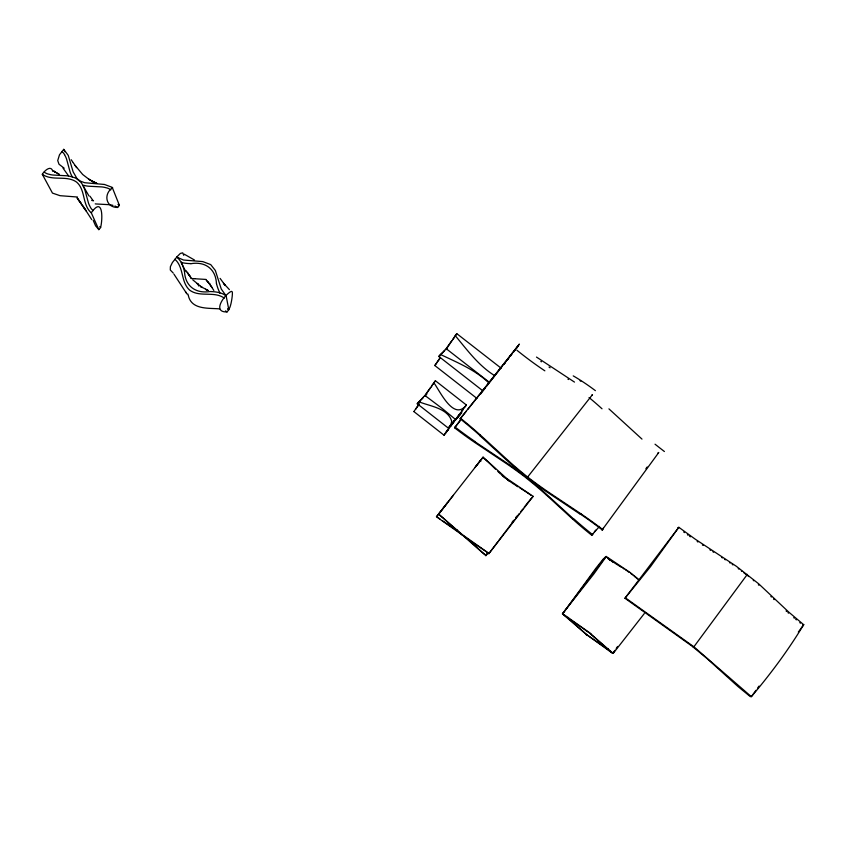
<?xml version="1.0" encoding="UTF-8"?>
<svg xmlns="http://www.w3.org/2000/svg" width="846" height="846" viewBox="0 0 846 846"><rect width="100%" height="100%" fill="white"/><g stroke="black" fill="none" stroke-linecap="round" stroke-linejoin="round"><path stroke-width="1.27" d="M100.589 227.5C102.747 219.548 103.307 195.521 91.283 212.801L98.834 229.647L100.632 227.532L99.722 226.707M227.828 308.885C230.175 312.237 233.062 294.26 232.269 291.838L231.318 291.341C224.391 294.577 211.606 312.512 227.056 311.92L228.822 309.773L226.146 295.878L221.24 288.983L215.349 270.477L210.707 264.597L202.807 261.615L183.54 260.029L176.761 257.11L172.404 262.524L170.374 266.712L170.3 270.011L173.208 273.025M219.791 293.171L219.463 292.018A42.723 41.666 -2 0 1 216.523 283.706M447.206 430.212L444.034 435.214L413.874 411.568M476.901 398.403L434.812 365.525L440.449 357.319M455.656 335.492L456.798 333.652L501.096 368.158M435.415 380.753L433.839 382.741C439.92 390.979 453.763 421.594 466.389 405.012L435.415 380.753L432.962 384.433M413.895 411.537L419.182 403.933M456.777 333.694L455.233 335.619C467.045 349.821 478.35 365.324 494.17 375.338M446.265 349.165L451.373 341.583M446.614 348.489L446.18 349.303A16.603 0.772 -52 0 1 445.863 349.832M415.587 409.305L416.962 407.286A28.352 1.11 -52 0 1 417.617 406.355L419.204 404.145M433.649 383.09L432.327 385.046M607.946 648.48L607.534 649.146L608.665 650.109A19.543 2.136 37.5 0 0 610.653 651.769L613.191 653.398L644.303 613.572M454.281 421.319L452.938 423.212M455.878 419.383L459.399 414.455M444.055 435.182L448.623 429.091M466.379 405.033L465.078 406.863M457.591 530.093L457.168 530.749L454.651 528.972A38.123 4.135 38.1 0 0 452.927 527.777L443.801 521.686A33.163 3.701 38.2 0 1 442.342 520.692L442.342 520.692M603.357 528.084L602.014 530.104L658.78 452.483L657.85 453.075M455.582 335.608L453.477 338.633M455.645 419.627L455.169 420.462A34.126 0.666 -52 0 0 455.677 419.859L456.174 419.288M798.307 632.099L803.7 624.697L788.937 612.261L758.693 583.814L736.358 566.291L695.264 539.188L678.82 527.291L650.574 566.566L624.951 598.259L692.356 646.386L706.875 658.442L738.093 686.624L750.296 696.618L751.354 696.66A115.553 21.002 -52.3 0 0 779.906 660.44A115.585 21.013 -52.3 0 0 803.626 624.75M453.625 338.104L454.482 336.845A12.415 0.582 -52 0 0 455.032 335.989M445.768 432.962L447.206 430.984A28.394 0.539 -52 0 1 447.883 430.075L447.978 429.958M464.602 407.328L463.798 408.449M615.063 650.288L612.726 653.429L614.122 651.441M616.216 648.448L617.612 646.45M452.769 339.341L452.864 339.214A29.346 1.385 -52 0 0 453.551 338.22M432.211 385.216L432.253 385.152A29.515 1.206 -52 0 1 431.534 386.167M438.693 360.058L438.609 360.185A28.214 1.28 -52 0 0 437.942 361.136L437.075 362.405A12.056 0.55 -52 0 0 436.525 363.251M438.788 359.931L440.311 357.773M451.711 340.832L447.904 346.173A33.639 1.544 -52.1 0 0 447.1 347.325L446.18 348.679L489.443 382.36M453.065 339.214L451.584 341.287M428.467 390.683L425.02 395.854A16.687 0.666 -52 0 1 424.713 396.351M428.668 390.408L430.952 387.235M432.179 385.522L431.153 386.95M430.603 387.479L426.648 392.967A33.808 1.343 -52 0 0 425.855 394.088L424.904 395.463L440.555 407.243A43.685 6.652 38.3 0 1 443.706 409.728L455.56 419.489L456.565 418.125A33.851 0.656 -52 0 1 457.379 417.025L463.418 409.094M562.548 613.921L596.081 568.004L603.304 558.942L606.307 556.499L593.839 573.979L562.41 613.815L586.299 634.352M755.975 690.315L751.354 696.66L693.9 646.788L625.712 598.069M757.508 688.2L759.052 686.074M452.599 423.656L452.684 423.55A34.337 0.677 -52 0 0 453.604 422.45M462.318 410.447L462.413 410.321A29.547 0.592 -52 0 0 463.111 409.379M452.8 423.529L447.471 430.508M461.652 411.346L462.128 410.701M450.802 426.077L451.404 425.274M624.951 598.259L678.82 527.291M475.886 466.358L483.108 457.157L506.574 478.402L533.128 496.348L488.808 553.707L498.072 541.451M562.474 613.868L605.683 556.594L606.296 557.08M480.359 460.658L474.934 467.5M498.759 540.552L503.243 534.64M503.93 533.731L506.701 530.082M645.879 468.726L647.19 466.992M507.389 529.173L514.728 519.539M515.531 518.492L519.37 513.49M460.436 420.092L454.63 427.78L460.499 420.251M462.339 535.021L485.868 555.663L487.518 552.713A14.054 1.544 38 0 0 485.456 551.148L482.992 549.435A32.772 3.574 38 0 0 481.49 548.409L472.163 542.17A39.498 4.442 38.1 0 1 470.418 540.975L468.578 539.685M520.808 511.608L522.733 509.112M515.531 517.868L516.843 516.176M480.422 394.247L485.794 387.32M462.476 535.127L460.351 533.424A19.162 2.136 38.1 0 1 458.331 531.732L454.884 528.739A39.55 4.442 38 0 1 453.35 527.365L445.366 519.973A32.571 3.574 38.2 0 0 444.055 518.788L441.855 516.864A13.98 1.544 38.2 0 0 439.952 515.225L438.63 514.199L453.276 495.365M512.105 522.278L513.564 520.396M524.139 507.314L528.697 501.488M486.471 386.453L489.189 382.974M489.866 382.106L495.978 374.27M504.301 363.97L505.612 362.289M507.579 359.762L508.901 358.07M510.212 356.388L511.523 354.696M513.49 352.169L515.468 349.631M516.123 348.795L517.995 346.247L516.049 348.711M462.297 534.989L436.473 516.769L483.108 457.157M496.655 373.403L499.373 369.935M500.049 369.068L502.08 366.477M447.238 502.989L436.473 516.769M461.683 412.774L457.591 417.015M504.11 363.896L505.453 362.183M506.796 360.47L508.139 358.767M485.868 555.663L488.502 552.48M510.138 356.229L512.116 353.702M514.093 351.196L515.404 349.535M593.067 533.498L591.745 535.169L599.528 526.381M594.389 531.817L595.711 530.146M434.812 365.525L436.346 363.6M487.243 385.057L489.125 382.678M489.76 381.884L519.402 344.1L460.044 418.982L466.252 411.293M485.371 387.405L480.496 393.527M112.655 187.685C103.275 193.808 105.56 207.534 117.626 207.482L119.413 205.377L112.211 187.347L104.47 184.46L84.695 182.725L80.275 181.097L77.018 178.601L73.137 171.844L68.23 155.378L63.767 149.34L59.506 154.765L57.718 160.571L59.019 164.24L64.18 168.206M479.894 394.289L467.88 409.284M529.247 500.8L533.128 496.348M480.274 460.594L480.771 461.504M452.451 423.116L454.471 420.726A34.062 0.666 -52 0 1 454.989 420.124L455.423 419.637M451.003 425.009L454.313 421.181M458.352 416.539L461.694 412.668M456.914 418.41L458.056 416.888M438.63 514.199L462.318 534.598M450.696 425.369L450.03 425.929M457.771 417.226L459.071 415.862A28.478 0.55 -52 0 1 459.494 415.354L459.991 414.804M450.104 426.056L448.295 428.118M457.633 417.395L455.92 419.341M451.309 424.459L451.003 424.829A29.451 0.582 -52 0 1 450.548 425.348L450.453 425.464M77.525 197.033L60.024 195.68L52.463 193.1L42.3 174.287C44.235 170.945 51.109 164.494 52.854 171.431M420.176 400.867L421.742 399.143M421.53 399.058L423.73 396.658A34.02 1.354 -51.9 0 1 424.28 396.087L424.745 395.621M568.533 617.443L568.004 618.024L566.714 617.083A19.384 2.136 37.7 0 1 564.536 615.454L564.028 614.672M421.139 399.481L420.081 400.623A29.42 1.195 -52 0 1 419.605 401.12L419.045 401.66M419.859 401.216L417.247 403.859M468.42 538.616L467.891 539.188L466.632 538.278A19.151 2.136 38.1 0 1 464.507 536.692L463.767 536.131M422.038 398.826L422.577 398.255M442.966 351.968L445.007 349.832A33.829 1.565 -52 0 1 445.535 349.303M441.993 353.385L441.379 354.04M426.818 394.067L426.299 394.617M442.151 353.226L443.716 351.587M441.231 354.21L440.639 354.834M442.373 352.602L441.57 353.448A29.272 1.375 -52.1 0 1 441.052 353.956L440.607 354.368M440.354 355.13L439.709 355.775M422.82 398.001L423.423 397.409M443.843 351.46L444.573 350.783M425.898 395.008L425.358 395.494M591.766 395.336L592.486 394.638L527.195 477.588L510.085 463.291L480.052 435.796M447.132 348.478L446.582 348.954M439.476 355.997L438.788 356.568M573.176 518.598L539.41 487.856L527.079 477.694L526.487 478.223A70.07 10.395 37.9 0 1 545.945 494.635M746.278 574.656L747.325 574.402L693.9 646.788L692.959 646.862M802.537 624.824L803.7 624.697M190.921 263.698C205.155 261.203 215.899 269.007 216.439 283.727M194.876 278.736L206.075 279.444M111.238 204.986L110.995 204.944A31.989 30.837 -11.7 0 0 109.028 204.669L96.084 203.971A37.414 35.87 -8.8 0 1 95.228 203.865M219.643 308.885C208.528 307.87 191.482 310.017 188.33 295.529M93.515 200.84L91.675 200.407M112.063 205.144L112.994 205.367M181.964 262.567L180.251 260.97A19.13 18.559 -10 0 0 178.612 258.855L176.698 257.057L180.367 253.419L182.715 252.848L183.741 255.312M207.746 290.273L200.333 286.339L202.183 287.545L192.761 279.846M96.507 183.191L92.193 181.435L96.867 183.413L88.893 179.331L89.369 179.616L82.686 174.498L75.157 165.488M194.495 260.029L184.206 254.16M58.818 174.054L53.531 171.008L55.72 172.478L54.07 171.315M56.915 173.102L59.262 174.361M225.491 310.884L227.056 311.92M88.893 179.331L92.574 181.456M117.975 204.425L119.413 205.377M116.568 206.773L117.626 207.482M519.888 487.994L520.861 488.597M521.633 489.083L522.204 489.432M522.394 489.559L523.537 490.268M567.952 379.167L568.523 379.526M620.509 566.746L621.324 567.264M518.069 486.862L517.244 486.344M620.097 566.492L618.838 565.699M524.097 490.627L525.419 491.473A32.56 4.738 37.7 0 1 526.931 492.457L527.407 492.774M622.942 568.269L624.126 569.03M574.487 382.096L536.491 357.075M516.821 486.069L515.965 485.53A39.233 5.89 37.9 0 1 514.876 484.811M709.931 549.847L710.672 550.334M712.903 551.761L713.643 552.237M721.712 557.44L722.442 557.916M625.712 570.045L626.505 570.564M702.37 544.94L703.142 545.448M724.631 559.343L725.35 559.83M227.817 309.054L228.758 309.721M514.199 484.367L513.057 483.605M549.012 367.069L550.101 367.788M627.298 571.092L627.891 571.484M527.502 492.837L528.729 493.673M697.167 541.482L697.908 541.99M575.492 623.195L589.567 633.041M729.485 562.579L730.172 563.034M512.94 483.521L512.264 483.066M628.081 571.621L629.064 572.287M581.128 513.924L548.959 492.457A75.96 12.204 37.8 0 1 527.756 477.133M580.409 514.347L545.427 490.955L527.195 477.588M500.42 473.897L498.749 472.258M732.224 564.43L732.911 564.906M475.431 442.046L509.525 464.845L527.079 477.694M511.65 482.643L510.392 481.765A19.024 2.824 37.9 0 1 508.256 480.211L507.135 479.386M611.203 560.665L612.007 561.215A43.749 6.504 37.4 0 0 618.394 565.403M529.205 493.99L529.395 494.127A13.959 2.052 37.8 0 1 531.045 495.312M610.96 560.496L610.072 559.862A19.257 2.834 37.3 0 1 607.872 558.265M540.848 361.443L541.398 361.824M689.596 536.269L690.357 536.808M468.451 539.589L467.933 539.219L470.165 541.186A38.081 4.135 38.1 0 1 471.687 542.561L479.523 549.826A33.364 3.701 37.9 0 0 480.814 550.979L482.96 552.861A14.054 1.544 38 0 0 484.853 554.447L484.895 554.479M687.407 534.714L688.136 535.232M502.873 476.161L505.94 478.445L504.121 476.964A19.035 2.824 37.9 0 1 502.122 475.283M630.608 573.366L632.618 574.857M738.22 568.628L738.844 569.083M440.068 519.074L439.983 519.01A13.98 1.544 38.2 0 1 437.974 517.53L437.72 517.34M683.758 532.049L684.488 532.589M453.742 420.462L454.598 421.097M741.36 570.923L741.984 571.388M110.805 189.853L109.42 188.965A14.086 13.536 -10.1 0 0 107.04 187.971L103.921 187.22A33.206 31.947 -11.2 0 0 101.89 186.934L88.46 186.205A38.81 37.139 -8.4 0 1 86.059 185.877L82.76 185.115L81.935 183.772A19.12 18.326 -11.6 0 0 80.317 181.668L76.309 178.506A19.12 18.337 -11.6 0 0 73.771 177.364L72.301 177.248M564.367 614.926L590.825 633.612M586.913 634.828L599.973 643.901A42.712 4.526 37.5 0 1 606.783 648.596L607.534 649.146L606.92 648.607A44.51 4.907 37.4 0 1 601.601 643.743L590.413 633.707M743.835 572.784L744.448 573.25M564.06 615.095L562.907 613.805M586.648 634.616L612.652 653.376M586.616 634.997L586.384 634.415M506.299 478.72L506.976 479.248M487.92 553.02L488.777 553.675M44.214 172.14L45.557 173.007A14.086 13.451 -10.8 0 0 47.936 174.001L51.046 174.752A33.047 31.535 -9.9 0 0 53.087 175.037L66.538 175.767A39.17 37.584 -12.7 0 1 68.928 176.105L72.238 176.856L70.821 173.906A38.821 37.203 -8.1 0 1 70.007 171.717L66.633 159.27A33.195 31.693 -11.9 0 0 65.946 157.419L64.582 154.649M586.278 634.733L585.612 634.225M745.062 573.715L745.675 574.18M224.306 298.109C214.123 290.791 199.751 297.676 189.663 290.136C180.61 282.109 184.1 267.146 174.858 259.267M42.3 174.287C52.378 181.478 66.485 174.879 76.563 182.07C85.784 189.916 82.062 204.965 91.283 212.801M563.299 614.513L562.685 614.027M677.953 527.64L678.672 528.2M506.363 478.773L506.923 479.217M482.326 390.408L438.746 356.378L440.322 354.4C457.02 362.426 474.86 369.639 488.48 382.582M606.138 556.414L629.953 572.361L639.417 580.007M226.146 295.878L223.926 294.44A19.13 18.675 -8.4 0 0 221.451 293.329L219.008 292.568A43.135 42.173 -10.6 0 0 210.041 291.532C195.838 293.837 185.01 286.191 184.513 271.386M585.961 634.088L574.053 623.491M482.833 457.485L484.134 458.532A13.885 2.052 38.1 0 1 485.615 459.79M605.747 556.647L606.339 557.112M489.094 553.517L462.54 534.767M61.906 151.497L63.09 152.618A14.086 13.451 -10.8 0 1 64.571 154.649M613.191 653.398L590.074 633.443M93.155 210.612L92.034 209.565A14.086 13.536 -10.1 0 1 90.469 207.429L89.084 204.647A33.057 31.788 -8.8 0 1 88.396 202.776L84.991 190.265A39.17 37.52 -12.9 0 0 84.177 188.076L83.024 185.602L88.904 195.891M98.834 229.647L95.598 225.85L93.197 220.351M748.065 576.063L748.657 576.538M799.777 622.624L800.464 623.174M634.056 575.978L634.817 576.602M507.24 479.481L509.112 481.036M641.977 439.095L608.93 408.872M795.695 619.293L796.372 619.854M634.976 576.739L637.609 579.045M607.819 558.328L608.422 558.846M793.717 617.643L794.373 618.193M753.268 580.335L753.828 580.811M608.623 559.016L609.406 559.692M501.837 475.029L501.266 474.532M486.038 460.15L486.619 460.679M609.606 559.862L610.347 560.528M611.288 560.718L611.891 561.268M229.403 289.639L223.46 283.177L225.3 285.578L220.108 278.397M758.333 584.734L758.894 585.231M787.922 612.599L788.546 613.16M480.517 435.182L508.065 460.446M546.008 494.667L572.52 518.989M486.873 460.901L487.539 461.493M786.082 610.939L786.685 611.489M487.698 461.652L488.195 462.096A32.36 4.727 38.1 0 1 489.316 463.153M489.474 463.301L495.492 469.17M770.865 596.472L771.415 597.001M773.572 599.095L774.122 599.624M206.107 280.026L210.115 284.573L208.137 282.109M206.953 280.861L207.873 281.792M77.049 197.975L86.123 210.866L77.388 198.281L81.036 203.061M173.927 274.125L186.966 293.985M63.038 168.174L68.494 175.778M191.598 278.493L185.993 270.593M89.972 196.209L92.912 200.386M187.484 272.803L190.413 276.98L187.23 272.433M72.661 161.882L71.201 159.735M73.01 162.379L76.605 167.624M211.923 287.323L209.343 283.611L213.827 290.421M83.12 206.223L91.728 219.6M185.655 291.891L186.226 292.801M181.509 263.117L181.139 262.429L184.682 269.451M63.767 149.34L64.867 151.794M198.44 284.859L198.123 284.108L198.609 285.959M184.851 269.842L185.295 271.143M188.161 295.021L187.844 294.017M425.136 396.214A34.073 1.364 -52 0 1 424.999 396.362M181.594 263.085A43.135 41.824 -12 0 1 184.428 271.407M194.876 278.651A41.168 39.91 -5.9 0 1 190.9 278.45M190.921 263.614A42.712 41.338 -5.5 0 1 181.943 262.651M114.961 206.001A13.578 13.071 -10.5 0 1 115.468 206.213M575.46 623.164A44.045 4.907 37.7 0 1 568.745 618.563M568.671 618.585A42.3 4.537 37.7 0 1 574 623.46M612.134 561.469A42.025 6.017 37.4 0 1 612.906 562.178M498.548 472.079A39.286 5.89 37.9 0 1 497.797 471.37M589.049 397.535A76.214 16.55 39 0 1 602.003 408.777M573.239 375.878A76.256 25.486 37.3 0 1 595.394 390.662M527.703 477.091A76.024 12.204 37.7 0 1 508.129 460.478M581.181 514.008A68.473 10.3 37.4 0 1 602.87 529.649M580.176 513.956A69.467 10.712 37.4 0 1 602.236 529.892M664.406 451.521A83.532 4.865 37.6 0 1 655.037 444.203M460.52 418.252A67.479 10.268 38.2 0 1 480.412 435.14M544.856 370.823A82.263 15.757 39.6 0 1 516.969 350.297M580.049 380.721A78.414 27.104 37.3 0 1 580.8 381.197M460.203 418.833A68.473 10.596 38.2 0 1 480.391 435.923M526.519 478.149A70.123 10.395 37.8 0 0 505.644 463.09L475.008 442.617A69.774 10.977 38.2 0 1 454.619 427.843M591.661 535.18A70.853 11.019 37.3 0 1 572.626 519.032M592.729 534.735A72.365 10.977 37.4 0 1 573.852 518.862M475.145 441.612A71.276 11.03 38.2 0 1 455.063 427.029M451.764 421.361L450.886 424.481L448.264 428.055L417.205 403.732L418.802 401.723C429.948 406.313 447.798 408.015 451.764 421.361M197.594 283.664L196.938 283.516L197.647 283.674M207.926 290.4L205.631 289.385L207.926 290.4M568.639 618.468L568.004 618.024L568.724 618.532"/></g></svg>
